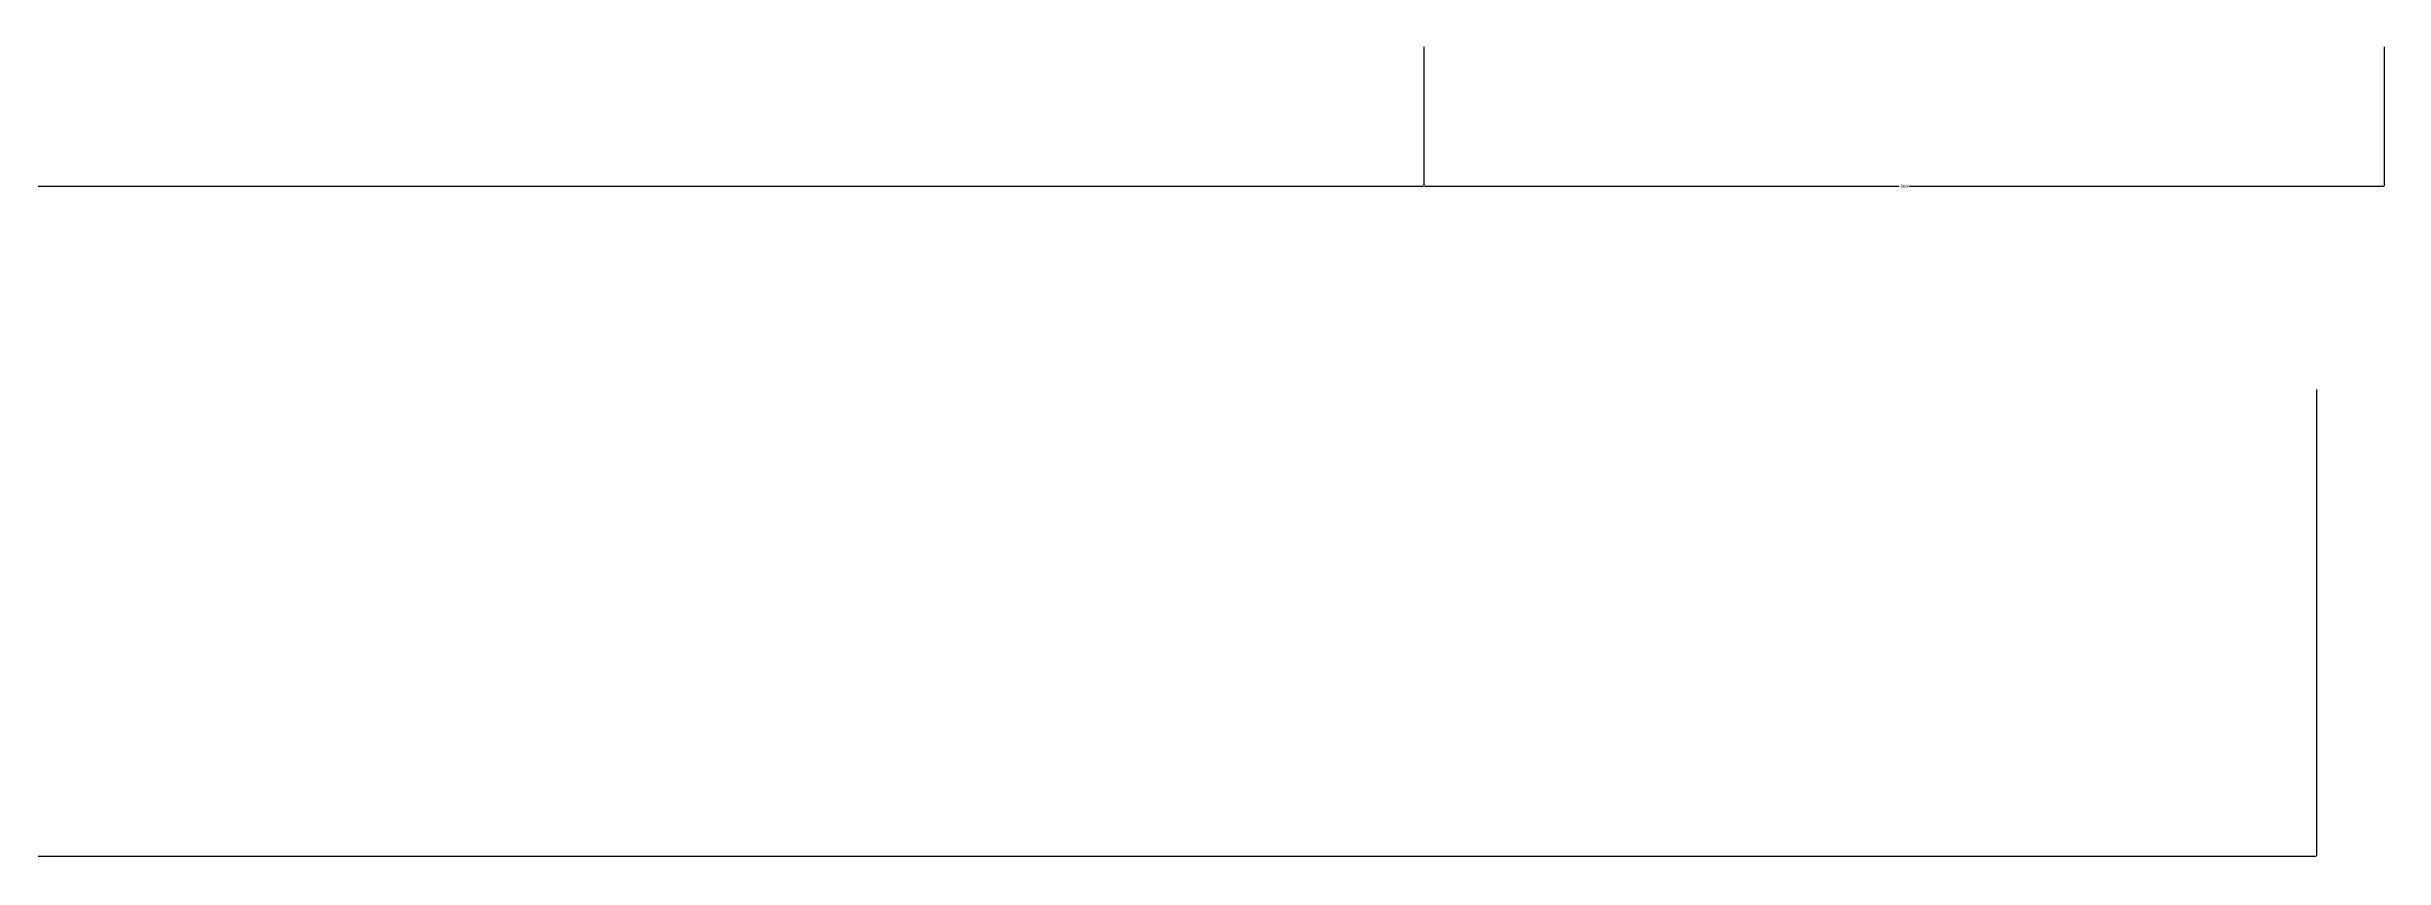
# Model space of a CAD drawing. Header units: metres. Extents: x 103 to 7206, y 244 to 9376.
# Drawn here: x 4876 to 5607, y 4445 to 4699 of the extents above; entities that cross this region are included whole.
import ezdxf

# ---------------------------------------------------------------- set-up
doc = ezdxf.new("R2010")
doc.units = ezdxf.units.M
doc.layers.add('DIM', color=3, linetype='Continuous')
doc.dimstyles.get("Standard").update_dxf_attribs({"dimtxt": 2.5, "dimasz": 2.5, "dimexe": 1.25, "dimexo": 0.625, "dimtad": 1, "dimcen": 2.5, "dimazin": 3, "dimtfac": 1, "dimtmove": 0, "dimatfit": 3})

# ---------------------------------------------------------------- blocks, each defined once
blk = doc.blocks.new('*D2')
for p, q in [((485.46, 4591.84), (485.46, 4445.9)), ((5585.46, 4591.84), (5585.46, 4445.9)), ((485.71, 4445.9), (3033.46, 4445.9)), ((3037.46, 4445.9), (5585.21, 4445.9))]:
    blk.add_line(p, q)
at = {"layer": 'Defpoints'}
for p in [(485.46, 4591.84), (5585.46, 4591.84), (485.46, 4445.9)]:
    blk.add_point(p, dxfattribs=at)
at = {"layer": 'DIM', "insert": (3035.46, 4445.9), "char_height": 1, "attachment_point": 5}
blk.add_mtext('5100', dxfattribs=at)
blk = doc.blocks.new('*D22')
for p, q in [((4306.6, 4698.97), (4306.6, 4655.34)), ((5306.6, 4698.97), (5306.6, 4655.34)), ((4306.85, 4655.34), (4804.6, 4655.34)), ((4808.6, 4655.34), (5306.35, 4655.34))]:
    blk.add_line(p, q)
at = {"layer": 'Defpoints'}
for p in [(4306.6, 4698.97), (5306.6, 4698.97), (4306.6, 4655.34)]:
    blk.add_point(p, dxfattribs=at)
at = {"layer": 'DIM', "insert": (4806.6, 4655.34), "char_height": 1, "attachment_point": 5}
blk.add_mtext('1000', dxfattribs=at)
blk = doc.blocks.new('*D33')
for p, q in [((5306.6, 4698.97), (5306.6, 4655.34)), ((5606.6, 4698.97), (5606.6, 4655.34)), ((5306.85, 4655.34), (5455.1, 4655.34)), ((5458.1, 4655.34), (5606.35, 4655.34))]:
    blk.add_line(p, q)
at = {"layer": 'Defpoints'}
for p in [(5306.6, 4698.97), (5606.6, 4698.97), (5306.6, 4655.34)]:
    blk.add_point(p, dxfattribs=at)
at = {"layer": 'DIM', "insert": (5456.6, 4655.34), "char_height": 1, "attachment_point": 5}
blk.add_mtext('300', dxfattribs=at)

msp = doc.modelspace()

# ---------------------------------------------------------------- dimensions: what is measured, and where the dimension line sits
at = {"layer": 'DIM'}
for base, p1, p2, picture, middle in [((4306.6, 4655.34), (4306.6, 4698.97), (5306.6, 4698.97), '*D22', (4806.6, 4655.34)), ((5306.6, 4655.34), (5306.6, 4698.97), (5606.6, 4698.97), '*D33', (5456.6, 4655.34)), ((485.46, 4445.9), (485.46, 4591.84), (5585.46, 4591.84), '*D2', (3035.46, 4445.9))]:
    dim = msp.add_linear_dim(base=base, p1=p1, p2=p2, dimstyle='Standard', dxfattribs=at)
    dim.commit()
    dim.dimension.update_dxf_attribs({"geometry": picture, "text_midpoint": middle})

doc.saveas('drawing.dxf')
